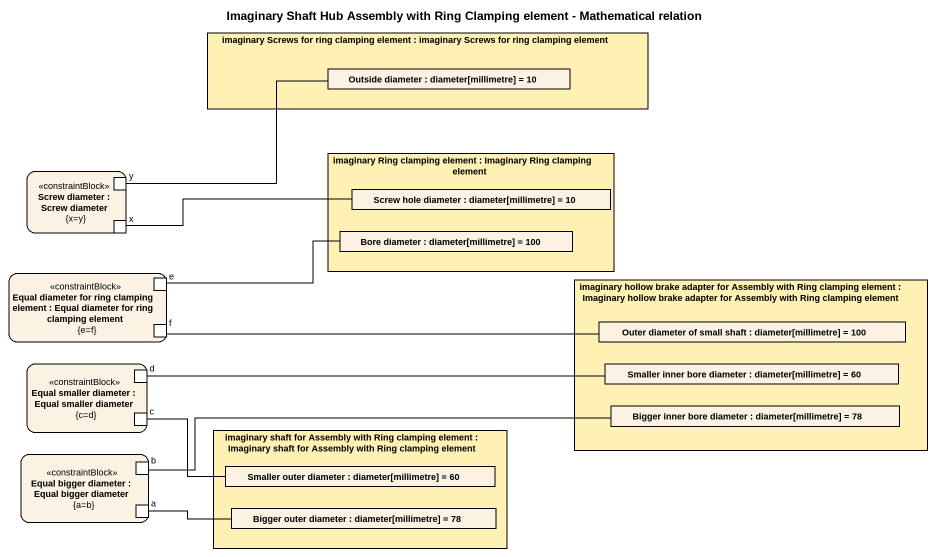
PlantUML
@startuml
title Imaginary Shaft Hub Assembly with Ring Clamping element - Mathematical relation
rectangle "imaginary Screws for ring clamping element : imaginary Screws for ring clamping element" as imaginary_Screws_for_ring #FFF0B4 {
  rectangle "Outside diameter : diameter[millimetre] = 10" as Outside_diameter
}
rectangle "Screw diameter : Screw diameter\n{x=y}" as Screw_diameter <<constraintBlock>> {
  port y
  port "x" as x_
}
rectangle "imaginary Ring clamping element : Imaginary Ring clamping element" as imaginary_Ring_clamping #FFF0B4 {
  rectangle "Screw hole diameter : diameter[millimetre] = 10" as Screw_hole_diameter
  rectangle "Bore diameter : diameter[millimetre] = 100" as Bore_diameter
}
rectangle "Equal diameter for ring clamping element : Equal diameter for ring clamping element\n{e=f}" as Equal_diameter_for_ring <<constraintBlock>> {
  port e
  port f
}
rectangle "imaginary hollow brake adapter for Assembly with Ring clamping element : Imaginary hollow brake adapter for Assembly with Ring clamping element" as imaginary_hollow_brake #FFF0B4 {
  rectangle "Outer diameter of small shaft : diameter[millimetre] = 100" as Outer_diameter_of_small
  rectangle "Smaller inner bore diameter : diameter[millimetre] = 60" as Smaller_inner_bore_diameter
  rectangle "Bigger inner bore diameter : diameter[millimetre] = 78" as Bigger_inner_bore_diameter
}
rectangle "Equal smaller diameter : Equal smaller diameter\n{c=d}" as Equal_smaller_diameter <<constraintBlock>> {
  port d
  port c
}
rectangle "imaginary shaft for Assembly with Ring clamping element : Imaginary shaft for Assembly with Ring clamping element" as imaginary_shaft_for #FFF0B4 {
  rectangle "Smaller outer diameter : diameter[millimetre] = 60" as Smaller_outer_diameter
  rectangle "Bigger outer diameter : diameter[millimetre] = 78" as Bigger_outer_diameter
}
rectangle "Equal bigger diameter : Equal bigger diameter\n{a=b}" as Equal_bigger_diameter <<constraintBlock>> {
  port b
  port a
}
y -right- Outside_diameter
x_ -right- Screw_hole_diameter
e -right- Bore_diameter
f -right- Outer_diameter_of_small
d -right- Smaller_inner_bore_diameter
c -right- Smaller_outer_diameter
b -right- Bigger_inner_bore_diameter
a -right- Bigger_outer_diameter
@enduml
